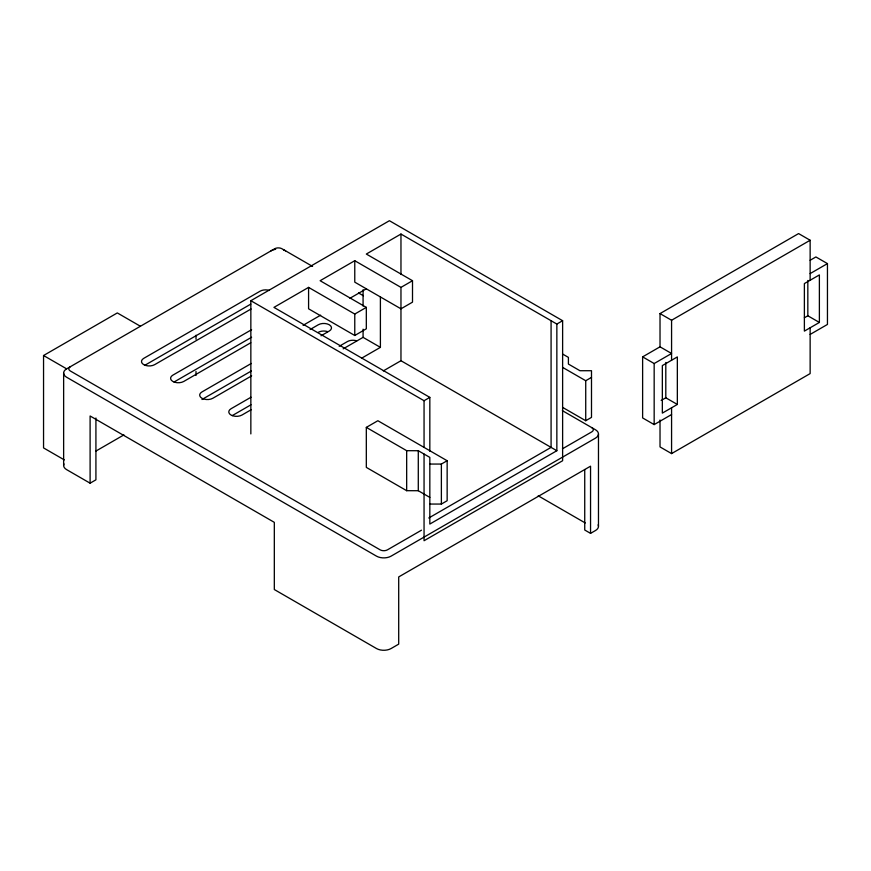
<?xml version="1.0" encoding="UTF-8"?>
<svg xmlns="http://www.w3.org/2000/svg" width="871" height="871" viewBox="0 0 871 871"><rect width="100%" height="100%" fill="white"/><g stroke="black" fill="none" stroke-linecap="round" stroke-linejoin="round"><path stroke-width="1.31" d="M64.334 459.91L43.55 447.912L43.55 355.52L117.313 312.929L140.405 326.255M43.55 355.52L66.642 368.847L274.681 248.747A5.139 2.972 0 0 1 281.954 248.747L312.591 266.428M250.848 433.921L250.848 300.713L389.413 220.711L562.622 320.713L562.622 460.726L424.057 540.728L424.057 454.052M144.924 365.232L250.728 304.153M251.055 308.998L154.657 364.655A7.719 4.453 0 0 1 143.748 364.655A7.719 4.453 0 0 1 143.748 358.351L260.135 291.164A7.719 4.453 0 0 1 269.444 290.457M308.584 287.386L308.584 308.813L354.769 335.487L366.321 328.813L366.321 307.387L354.769 314.05L308.584 287.386L273.94 307.387L429.828 397.383L429.828 451.287M354.769 260.712L354.769 282.15L400.965 308.813L412.506 302.15L412.506 280.712L400.965 287.386L354.769 260.712L320.125 280.712L366.321 307.387M562.622 320.713L556.852 324.056L400.965 234.049L366.321 254.049L412.506 280.712M251.61 329.674L172.85 375.151A7.719 4.453 0 0 0 172.85 381.454A7.719 4.453 0 0 0 183.759 381.454L250.761 342.76M174.026 382.031L251.61 337.24M303.075 325.329L320.648 315.182M349.935 298.274L366.343 288.802M95.668 451.211L123.922 434.89M251.316 363.447L201.941 391.95A7.719 4.453 0 0 0 201.941 398.254A7.719 4.453 0 0 0 212.851 398.254L251.643 375.847M310.098 329.51L318.329 324.752A7.719 4.453 0 0 1 329.238 324.752A7.719 4.453 0 0 1 329.238 331.056L321.007 335.803M201.941 399.506L251.316 371.002M63.986 463.905A10.289 5.934 0 0 0 66.642 469.643L90.105 483.187L95.919 479.823L95.919 418.004M251.022 397.209L231.033 408.749A7.719 4.453 0 0 0 231.033 415.042A7.719 4.453 0 0 0 241.953 415.042L251.349 409.62M339.189 346.31L347.42 341.552A7.719 4.453 0 0 1 356.729 340.844M343.163 348.857L363.076 337.36L380.398 347.355L380.398 297.011M232.209 415.63L251.022 404.765M361.65 358.177L380.398 347.355M383.316 370.904L400.965 360.725L556.852 450.721L556.852 324.056M429.828 497.395L418.287 490.721L406.67 490.689L366.321 467.389L366.321 427.389L377.872 420.726L447.15 460.726L447.15 500.727L441.379 504.059L429.828 504.059M250.848 300.713L424.057 400.714L429.828 397.383M671.574 414.542L654.165 424.591L642.624 417.928L642.624 356.87L660.022 346.821L660.022 313.582L798.598 233.58L810.139 240.254L810.139 280.255M660.022 313.582L671.574 320.256L810.139 240.254M429.828 464.058L441.379 464.058L447.15 460.726M562.622 367.388L585.726 380.725L591.496 377.383M810.139 260.277L815.898 256.945L827.45 263.608L827.45 324.437L810.139 334.431M642.624 356.87L654.165 363.534L671.574 353.495L660.022 346.821M810.139 273.603L827.45 263.608M562.622 407.388L585.726 420.726L591.496 417.383L591.496 370.719L579.944 370.719L568.404 364.056L568.404 357.382L562.622 354.051M428.761 518.005L551.082 447.389L551.082 320.713M556.852 450.721L429.828 524.059L429.828 457.384L418.287 450.721L406.67 450.688L366.321 427.389M421.499 530.189L387.432 549.851A5.139 2.972 0 0 1 380.159 549.851L70.279 370.948A5.139 2.972 0 0 1 70.279 366.756M562.459 448.805L591.823 431.842A5.139 2.972 0 0 0 591.823 427.65M661.176 400.453L665.803 397.786L677.344 404.449L677.344 356.925L662.341 365.591L662.341 413.115L677.344 404.449M804.369 317.773L807.831 315.781L819.382 322.444L819.382 274.92L804.379 283.576L804.379 331.111L819.382 322.444M660.022 419.996L660.022 446.921L671.574 453.595L810.139 373.594L810.139 327.779M584.735 469.534L584.735 530.014L590.549 533.368L595.459 530.537A10.289 5.934 0 0 0 598.127 524.799M358.536 292.961L363.359 295.737M562.372 410.644L595.459 429.751A10.289 5.934 0 0 1 595.459 438.146L391.068 556.155A10.289 5.934 0 0 1 376.512 556.155L66.642 377.252A10.289 5.934 0 0 1 66.642 368.847M538.224 495.817L585.279 522.981M807.831 280.473L807.831 315.781M671.574 320.256L671.574 360.256M671.574 407.78L671.574 453.595M665.803 362.478L665.803 397.786M654.165 363.534L654.165 424.591M598.475 433.943L598.475 526.334M590.549 533.368L590.549 466.181L398.7 576.94L398.7 644.137L391.068 648.547A10.289 5.934 0 0 1 376.512 648.547L274.321 589.536L274.321 522.35L90.105 415.99L90.105 483.187M585.726 380.725L585.726 420.726M441.379 464.058L441.379 504.059M424.057 400.714L424.057 447.389M418.287 450.721L418.287 490.721M406.67 450.688L406.67 490.689M400.965 234.049L400.965 274.474M400.965 287.386L400.965 360.725M363.076 289.738L363.076 306.069M363.076 329.194L363.076 337.36M354.769 314.05L354.769 335.487M196.008 335.226L196.008 339.244M196.008 371.438L196.008 375.466M63.637 373.049L63.637 465.441M271.044 250.848A10.289 5.934 0 0 1 275.661 249.302M283.456 249.901A10.289 5.934 0 0 1 285.59 250.848M318.329 332.319A7.719 4.453 0 0 1 327.638 331.611"/></g></svg>
